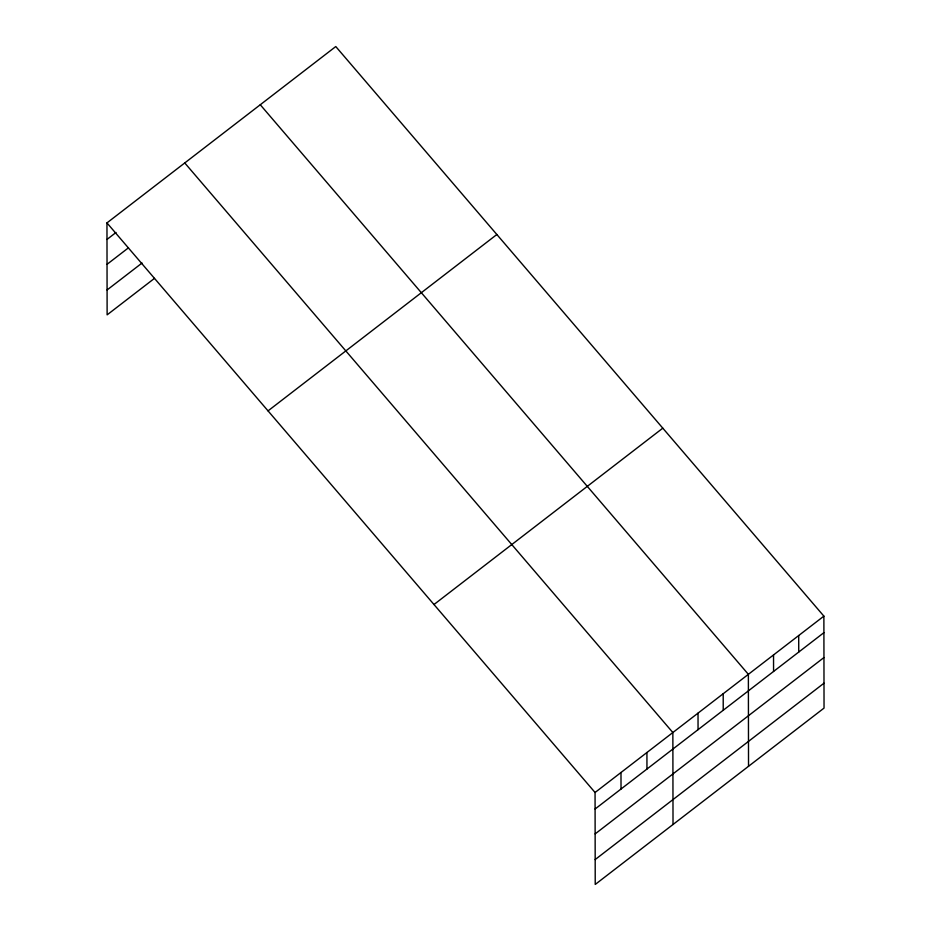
<?xml version="1.0" encoding="UTF-8"?>
<svg xmlns="http://www.w3.org/2000/svg" width="931" height="931" viewBox="0 0 931 931"><rect width="100%" height="100%" fill="white"/><g stroke="black" fill="none" stroke-linecap="round" stroke-linejoin="round"><path stroke-width="1.4" d="M106.96 222.905L335.777 46.55L823.877 616.136L824.04 708.095L595.223 884.45L595.06 792.49L106.96 222.905L107.123 314.864L154.476 278.369M106.995 239.442L116.014 232.482M107.03 264.334L128.455 247.821M107.077 289.972L142.036 263.031M268.035 410.874L496.851 234.507M433.986 604.522L662.802 428.167M595.06 792.49L823.877 616.136M595.084 809.016L823.912 632.661M595.13 833.908L823.947 657.554M595.177 859.557L823.993 683.203M260.273 104.749L748.373 674.335L748.524 766.294M184.757 162.948L672.857 732.534L673.02 824.494M798.705 635.536L798.74 652.061M773.533 654.935L773.568 671.46M723.201 693.735L723.224 710.26M698.029 713.134L698.052 729.66M646.929 752.516L646.952 769.053M620.989 772.497L621.024 789.034"/></g></svg>
